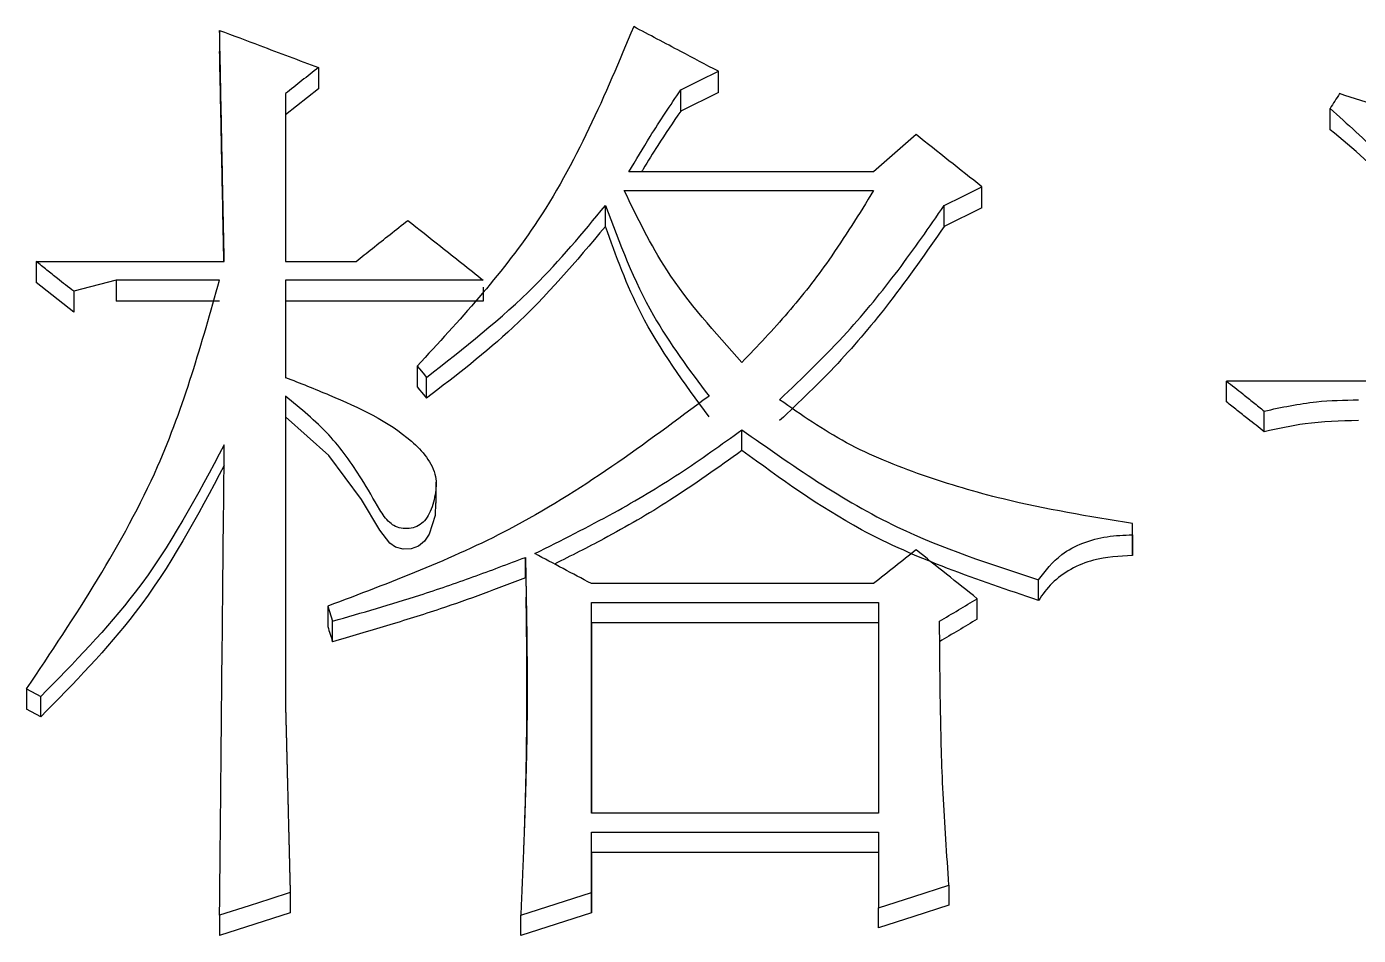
# Model space of a CAD drawing. Header units: millimetres. Extents: x 2404 to 4548, y 1024 to 2541.
# Drawn here: x 2928.108 to 2931.17, y 2251.924 to 2254.012 of the extents above; entities that cross this region are included whole.
import ezdxf

# ---------------------------------------------------------------- set-up
doc = ezdxf.new("R2010")
doc.units = ezdxf.units.MM

msp = doc.modelspace()

# ---------------------------------------------------------------- linework, layer by layer
at = {"color": 7, "linetype": 'Continuous', "lineweight": 25}
for p, q in [((2928.5519, 2254.0032), (2928.5519, 2253.9544)), ((2928.7791, 2253.9177), (2928.7791, 2253.869)), ((2929.6986, 2253.8605), (2929.6986, 2253.9092)), ((2928.7791, 2253.869), (2928.7034, 2253.8092)), ((2929.612, 2253.8178), (2929.612, 2253.8664)), ((2928.7034, 2253.8578), (2928.7034, 2253.4722)), ((2928.7034, 2253.8578), (2928.7034, 2253.8092)), ((2929.6986, 2253.8605), (2929.612, 2253.8178)), ((2928.7034, 2253.8092), (2928.7034, 2253.4722)), ((2931.1048, 2253.775), (2931.1048, 2253.8236)), ((2930.0555, 2253.678), (2929.493, 2253.678)), ((2929.4822, 2253.6351), (2930.0555, 2253.6351)), ((2930.3043, 2253.5954), (2930.3043, 2253.6437)), ((2929.439, 2253.5526), (2929.439, 2253.6009)), ((2930.2178, 2253.5526), (2930.2178, 2253.6009)), ((2930.3043, 2253.5954), (2930.2178, 2253.5526)), ((2928.1301, 2253.4722), (2928.5627, 2253.4722)), ((2928.1301, 2253.4722), (2928.1301, 2253.4241)), ((2928.7034, 2253.4722), (2928.8656, 2253.4722)), ((2928.2166, 2253.3555), (2928.1301, 2253.4241)), ((2928.314, 2253.4292), (2928.2166, 2253.4035)), ((2928.5519, 2253.4292), (2928.314, 2253.4292)), ((2928.314, 2253.4292), (2928.314, 2253.3812)), ((2929.1577, 2253.4292), (2928.7034, 2253.4292)), ((2928.7034, 2253.4292), (2928.7034, 2253.2058)), ((2928.7034, 2253.4292), (2928.7034, 2253.3812)), ((2929.1577, 2253.4132), (2929.1577, 2253.3812)), ((2928.2166, 2253.4035), (2928.2166, 2253.3555)), ((2928.5519, 2253.3812), (2928.314, 2253.3812)), ((2928.7034, 2253.3812), (2928.7034, 2253.2041)), ((2929.1577, 2253.3812), (2928.7034, 2253.3812)), ((2929.0062, 2253.2317), (2929.0062, 2253.1839)), ((2929.0279, 2253.158), (2929.0279, 2253.2058)), ((2931.2238, 2253.1972), (2930.8668, 2253.1972)), ((2930.8668, 2253.1494), (2930.8668, 2253.1972)), ((2928.7034, 2253.1628), (2928.7034, 2252.4552)), ((2928.7034, 2253.1628), (2928.7034, 2253.1151)), ((2928.7034, 2253.1151), (2928.7034, 2252.4551)), ((2930.9534, 2253.0807), (2930.9534, 2253.1283)), ((2929.0498, 2252.917), (2929.0498, 2252.9647)), ((2930.6505, 2252.844), (2930.6505, 2252.8699)), ((2930.6505, 2252.8225), (2930.6505, 2252.8699)), ((2930.6505, 2252.844), (2930.6505, 2252.7967)), ((2929.2551, 2252.745), (2929.2551, 2252.7922)), ((2930.0555, 2252.7318), (2929.4065, 2252.7318)), ((2930.4342, 2252.6933), (2930.4342, 2252.7404)), ((2928.8007, 2252.68), (2928.8116, 2252.6454)), ((2928.8007, 2252.68), (2928.8007, 2252.6329)), ((2929.4065, 2252.6886), (2930.0664, 2252.6886)), ((2929.4065, 2252.204), (2929.4065, 2252.6886)), ((2929.4065, 2252.6415), (2929.4065, 2252.6886)), ((2930.0664, 2252.6886), (2930.0664, 2252.204)), ((2930.2935, 2252.6501), (2930.2935, 2252.6972)), ((2928.8116, 2252.5984), (2928.8116, 2252.6454)), ((2929.4065, 2252.6415), (2929.4065, 2252.204)), ((2930.0664, 2252.6415), (2929.4065, 2252.6415)), ((2928.1084, 2252.4898), (2928.1408, 2252.4725)), ((2928.1084, 2252.4898), (2928.1084, 2252.443)), ((2928.1408, 2252.4257), (2928.1408, 2252.4725)), ((2928.1408, 2252.4257), (2928.1084, 2252.443)), ((2930.0664, 2252.204), (2929.4065, 2252.204)), ((2929.4065, 2252.1606), (2930.0664, 2252.1606)), ((2929.4065, 2252.0218), (2929.4065, 2252.1606)), ((2929.4065, 2252.1142), (2929.4065, 2252.1606)), ((2930.0664, 2252.1606), (2930.0664, 2251.987)), ((2929.4065, 2252.1142), (2929.4065, 2251.9755)), ((2930.0664, 2252.1142), (2929.4065, 2252.1142)), ((2930.2286, 2252.0391), (2930.2286, 2251.9929)), ((2928.7142, 2252.0218), (2928.7142, 2251.9755)), ((2929.4065, 2251.9755), (2929.4065, 2252.0218)), ((2928.7142, 2251.9755), (2928.5519, 2251.9235)), ((2928.5519, 2251.9697), (2928.5519, 2251.9235)), ((2929.2443, 2251.9235), (2929.2443, 2251.9697)), ((2930.0664, 2251.9409), (2930.0664, 2251.987))]:
    msp.add_line(p, q, dxfattribs=at)
at = {"color": 7, "linetype": 'Continuous', "lineweight": 25, "flags": 128}
for points in [[(2929.612, 2253.8664), (2929.6553, 2253.8878), (2929.6986, 2253.9092)], [(2930.2178, 2253.6009), (2930.2611, 2253.6223), (2930.3043, 2253.6437)], [(2929.0062, 2253.2317), (2929.0117, 2253.2251), (2929.0198, 2253.2154), (2929.0279, 2253.2058)], [(2929.0062, 2253.1839), (2929.0117, 2253.1773), (2929.0172, 2253.1708), (2929.0279, 2253.158)], [(2929.0479, 2252.9171), (2929.0473, 2252.8883), (2929.0339, 2252.8454), (2929.0228, 2252.829), (2929.0092, 2252.8182), (2928.9922, 2252.8121), (2928.9742, 2252.8112), (2928.9564, 2252.8159), (2928.9429, 2252.8248), (2928.9205, 2252.8544), (2928.8778, 2252.9254), (2928.8027, 2253.0262), (2928.7034, 2253.1151), (2928.7034, 2253.1151)], [(2929.7527, 2253.0377), (2929.7527, 2253.0502), (2929.7527, 2253.0628), (2929.7527, 2253.0853)], [(2930.0664, 2251.987), (2930.1475, 2252.0131), (2930.2286, 2252.0391)], [(2928.7142, 2252.0218), (2928.6672, 2252.0067), (2928.6202, 2251.9916), (2928.5519, 2251.9697)], [(2929.2443, 2251.9697), (2929.3254, 2251.9957), (2929.4065, 2252.0218)], [(2929.4065, 2251.9755), (2929.3254, 2251.9495), (2929.2443, 2251.9235)], [(2930.2286, 2251.9929), (2930.1475, 2251.9669), (2930.0664, 2251.9409)]]:
    msp.add_lwpolyline(points, dxfattribs=at)
at = {"color": 7, "linetype": 'Continuous', "lineweight": 25}
for points, knots in [([(2928.5627, 2253.4722), (2928.5614, 2253.5369), (2928.5589, 2253.658), (2928.5553, 2253.835), (2928.5531, 2253.9471), (2928.5519, 2254.0032)], [0, 0, 0, 0, 0.365313, 0.682655, 1, 1, 1, 1]), ([(2928.5519, 2254.0032), (2928.5828, 2253.9916), (2928.6362, 2253.9715), (2928.7119, 2253.943), (2928.7567, 2253.9261), (2928.7791, 2253.9177)], [0, 0, 0, 0, 0.4083, 0.70415, 1, 1, 1, 1]), ([(2929.5038, 2254.0118), (2929.4378, 2253.8544), (2929.3191, 2253.5712), (2929.1024, 2253.3361), (2929.0062, 2253.2317)], [0, 0, 0, 0, 0.555743, 1, 1, 1, 1]), ([(2929.6986, 2253.9092), (2929.6697, 2253.9243), (2929.6229, 2253.949), (2929.558, 2253.9832), (2929.5219, 2254.0023), (2929.5038, 2254.0118)], [0, 0, 0, 0, 0.4440621, 0.722031, 1, 1, 1, 1]), ([(2928.5618, 2253.4722), (2928.5608, 2253.5209), (2928.5587, 2253.6258), (2928.5554, 2253.7865), (2928.5531, 2253.8984), (2928.5519, 2253.9544)], [0, 0, 0, 0, 0.302613, 0.651305, 1, 1, 1, 1]), ([(2928.7791, 2253.9177), (2928.7665, 2253.9077), (2928.7412, 2253.8878), (2928.716, 2253.8678), (2928.7034, 2253.8578)], [0, 0, 0, 0, 0.500001, 1, 1, 1, 1]), ([(2929.493, 2253.678), (2929.509, 2253.7052), (2929.5356, 2253.7507), (2929.5762, 2253.8131), (2929.6001, 2253.8486), (2929.612, 2253.8664)], [0, 0, 0, 0, 0.425102, 0.712508, 1, 1, 1, 1]), ([(2931.1048, 2253.8236), (2931.1446, 2253.7881), (2931.2176, 2253.723), (2931.2976, 2253.6322), (2931.316, 2253.562), (2931.3312, 2253.5271), (2931.3458, 2253.509), (2931.3606, 2253.499), (2931.3761, 2253.4952), (2931.3971, 2253.4976), (2931.426, 2253.5092), (2931.4581, 2253.5329), (2931.4812, 2253.5684), (2931.4938, 2253.6049), (2931.489, 2253.6452), (2931.4614, 2253.6926), (2931.3802, 2253.7672), (2931.2562, 2253.8166), (2931.1592, 2253.8474), (2931.1264, 2253.8578)], [0, 0, 0, 0, 0.149443, 0.274042, 0.333076, 0.362754, 0.385188, 0.398021, 0.410985, 0.42602, 0.45239, 0.493257, 0.533496, 0.57286, 0.60517, 0.651682, 0.729284, 0.908686, 1, 1, 1, 1]), ([(2931.1264, 2253.8578), (2931.1228, 2253.8521), (2931.1156, 2253.8407), (2931.1084, 2253.8293), (2931.1048, 2253.8236)], [0, 0, 0, 0, 0.5, 1, 1, 1, 1]), ([(2929.612, 2253.8178), (2929.5942, 2253.7916), (2929.5643, 2253.7477), (2929.5353, 2253.7006), (2929.5232, 2253.6801), (2929.5219, 2253.678)], [0, 0, 0, 0, 0.570111, 0.95488, 1, 1, 1, 1]), ([(2931.489, 2253.5859), (2931.4904, 2253.5754), (2931.4936, 2253.5505), (2931.4772, 2253.512), (2931.4489, 2253.4754), (2931.4149, 2253.4553), (2931.3876, 2253.4478), (2931.3699, 2253.4476), (2931.3533, 2253.4548), (2931.336, 2253.471), (2931.3056, 2253.5336), (2931.2547, 2253.6521), (2931.1585, 2253.7311), (2931.1048, 2253.775)], [0, 0, 0, 0, 0.052453, 0.123771, 0.19881, 0.271367, 0.297266, 0.323434, 0.346422, 0.375988, 0.432132, 0.683487, 1, 1, 1, 1]), ([(2930.1529, 2253.7637), (2930.1367, 2253.7494), (2930.1042, 2253.7208), (2930.0718, 2253.6923), (2930.0555, 2253.678)], [0, 0, 0, 0, 0.499999, 1, 1, 1, 1]), ([(2930.3043, 2253.6437), (2930.2791, 2253.6637), (2930.2286, 2253.7037), (2930.1781, 2253.7437), (2930.1529, 2253.7637)], [0, 0, 0, 0, 0.499999, 1, 1, 1, 1]), ([(2929.7527, 2253.2402), (2929.6908, 2253.3088), (2929.5811, 2253.4305), (2929.5123, 2253.573), (2929.4822, 2253.6351)], [0, 0, 0, 0, 0.563444, 1, 1, 1, 1]), ([(2930.0555, 2253.6351), (2930.0222, 2253.5813), (2929.9624, 2253.4847), (2929.8603, 2253.3529), (2929.7886, 2253.2778), (2929.7527, 2253.2402)], [0, 0, 0, 0, 0.385333, 0.691671, 1, 1, 1, 1]), ([(2929.0279, 2253.2058), (2929.1139, 2253.2731), (2929.2666, 2253.3927), (2929.3866, 2253.5376), (2929.439, 2253.6009)], [0, 0, 0, 0, 0.56336, 1, 1, 1, 1]), ([(2929.439, 2253.6009), (2929.4712, 2253.5146), (2929.5291, 2253.3596), (2929.6316, 2253.2233), (2929.677, 2253.1629)], [0, 0, 0, 0, 0.556662, 1, 1, 1, 1]), ([(2929.8393, 2253.1542), (2929.8923, 2253.2051), (2929.9904, 2253.2992), (2930.1137, 2253.4508), (2930.1831, 2253.5508), (2930.2178, 2253.6009)], [0, 0, 0, 0, 0.370244, 0.684379, 1, 1, 1, 1]), ([(2928.8656, 2253.4722), (2928.8781, 2253.4821), (2928.9042, 2253.5028), (2928.9438, 2253.5342), (2928.971, 2253.5558), (2928.9846, 2253.5665)], [0, 0, 0, 0, 0.314654, 0.657326, 1, 1, 1, 1]), ([(2928.9846, 2253.5665), (2929.0096, 2253.5468), (2929.0509, 2253.514), (2929.1086, 2253.4682), (2929.1413, 2253.4422), (2929.1577, 2253.4292)], [0, 0, 0, 0, 0.432645, 0.716322, 1, 1, 1, 1]), ([(2929.439, 2253.5526), (2929.3713, 2253.4725), (2929.2498, 2253.3285), (2929.0961, 2253.2104), (2929.0279, 2253.158)], [0, 0, 0, 0, 0.55642, 1, 1, 1, 1]), ([(2929.677, 2253.1152), (2929.6202, 2253.1924), (2929.5193, 2253.3297), (2929.4634, 2253.4848), (2929.439, 2253.5526)], [0, 0, 0, 0, 0.56299, 1, 1, 1, 1]), ([(2930.2178, 2253.5526), (2930.1768, 2253.494), (2930.101, 2253.3858), (2929.9757, 2253.2355), (2929.8849, 2253.1496), (2929.8393, 2253.1065)], [0, 0, 0, 0, 0.37028, 0.6840012, 1, 1, 1, 1]), ([(2928.2166, 2253.4035), (2928.2042, 2253.4133), (2928.1836, 2253.4296), (2928.1548, 2253.4525), (2928.1383, 2253.4656), (2928.1301, 2253.4722)], [0, 0, 0, 0, 0.428361, 0.714181, 1, 1, 1, 1]), ([(2928.1084, 2252.4898), (2928.2198, 2252.6565), (2928.4177, 2252.9528), (2928.511, 2253.2843), (2928.5519, 2253.4292)], [0, 0, 0, 0, 0.562636, 1, 1, 1, 1]), ([(2928.7034, 2253.2058), (2928.7371, 2253.1925), (2928.8385, 2253.1523), (2928.9564, 2253.0974), (2929.0294, 2253.0236), (2929.0522, 2252.9803), (2929.0485, 2252.9346), (2929.0392, 2252.9), (2929.0243, 2252.8765), (2929.0098, 2252.8646), (2928.9925, 2252.8585), (2928.9739, 2252.8576), (2928.9563, 2252.862), (2928.9362, 2252.8762), (2928.9121, 2252.915), (2928.872, 2252.9849), (2928.8065, 2253.0784), (2928.7382, 2253.1343), (2928.7034, 2253.1628)], [0, 0, 0, 0, 0.104454, 0.314535, 0.36541, 0.416687, 0.46169, 0.509284, 0.529555, 0.546771, 0.564035, 0.580952, 0.598427, 0.614259, 0.652193, 0.737824, 0.866635, 1, 1, 1, 1]), ([(2930.8668, 2253.1972), (2930.8792, 2253.1874), (2930.8998, 2253.171), (2930.9286, 2253.148), (2930.9451, 2253.1349), (2930.9534, 2253.1283)], [0, 0, 0, 0, 0.42835, 0.71417, 1, 1, 1, 1]), ([(2929.677, 2253.1629), (2929.5292, 2253.0527), (2929.2631, 2252.8545), (2928.943, 2252.7337), (2928.8007, 2252.68)], [0, 0, 0, 0, 0.555385, 1, 1, 1, 1]), ([(2930.6505, 2252.8699), (2930.5506, 2252.8862), (2930.3865, 2252.9131), (2930.1671, 2252.9782), (2929.9901, 2253.0495), (2929.8893, 2253.1195), (2929.8393, 2253.1542)], [0, 0, 0, 0, 0.3440816, 0.5653831, 0.7845838, 1, 1, 1, 1]), ([(2930.9534, 2253.0807), (2930.9409, 2253.0906), (2930.9202, 2253.107), (2930.8914, 2253.1299), (2930.875, 2253.1429), (2930.8668, 2253.1494)], [0, 0, 0, 0, 0.4328885, 0.7164434, 1, 1, 1, 1]), ([(2930.9534, 2253.1283), (2930.9931, 2253.1369), (2931.0643, 2253.1522), (2931.1374, 2253.1536), (2931.1697, 2253.1542)], [0, 0, 0, 0, 0.558839, 1, 1, 1, 1]), ([(2931.1697, 2253.1065), (2931.1286, 2253.1054), (2931.0554, 2253.1036), (2930.9845, 2253.0877), (2930.9534, 2253.0807)], [0, 0, 0, 0, 0.561089, 1, 1, 1, 1]), ([(2929.2767, 2252.8008), (2929.3377, 2252.8314), (2929.4516, 2252.8884), (2929.6109, 2252.9834), (2929.7053, 2253.0513), (2929.7527, 2253.0853)], [0, 0, 0, 0, 0.365229, 0.681783, 1, 1, 1, 1]), ([(2929.7527, 2253.0853), (2929.8676, 2253.0041), (2930.0748, 2252.8578), (2930.3235, 2252.7766), (2930.4342, 2252.7404)], [0, 0, 0, 0, 0.554843, 1, 1, 1, 1]), ([(2928.5627, 2253.0509), (2928.5007, 2252.9344), (2928.3892, 2252.7251), (2928.2172, 2252.5501), (2928.1408, 2252.4725)], [0, 0, 0, 0, 0.556097, 1, 1, 1, 1]), ([(2928.5519, 2251.9697), (2928.5526, 2252.0378), (2928.5547, 2252.2528), (2928.5582, 2252.6135), (2928.5612, 2252.9051), (2928.5628, 2253.0509)], [0, 0, 0, 0, 0.188404, 0.594194, 1, 1, 1, 1]), ([(2929.7527, 2253.0377), (2929.6982, 2252.9988), (2929.5965, 2252.926), (2929.4505, 2252.8413), (2929.3598, 2252.7958), (2929.3219, 2252.7768)], [0, 0, 0, 0, 0.401974, 0.750243, 1, 1, 1, 1]), ([(2930.4342, 2252.6933), (2930.2939, 2252.7405), (2930.0457, 2252.8241), (2929.8415, 2252.973), (2929.7527, 2253.0377)], [0, 0, 0, 0, 0.564881, 1, 1, 1, 1]), ([(2928.5627, 2253.0033), (2928.5007, 2252.887), (2928.3892, 2252.6779), (2928.2172, 2252.5032), (2928.1408, 2252.4257)], [0, 0, 0, 0, 0.556042, 1, 1, 1, 1]), ([(2930.4342, 2252.7404), (2930.4504, 2252.7613), (2930.4774, 2252.7963), (2930.5359, 2252.8268), (2930.5918, 2252.8419), (2930.6309, 2252.8433), (2930.6505, 2252.844)], [0, 0, 0, 0, 0.328373, 0.548346, 0.773134, 1, 1, 1, 1]), ([(2929.4065, 2252.7318), (2929.3849, 2252.7433), (2929.3416, 2252.7663), (2929.2983, 2252.7893), (2929.2767, 2252.8008)], [0, 0, 0, 0, 0.499999, 1, 1, 1, 1]), ([(2930.1529, 2252.8095), (2930.1367, 2252.7965), (2930.1042, 2252.7706), (2930.0718, 2252.7447), (2930.0555, 2252.7318)], [0, 0, 0, 0, 0.499998, 1, 1, 1, 1]), ([(2930.2935, 2252.6972), (2930.2701, 2252.7159), (2930.2232, 2252.7534), (2930.1763, 2252.7908), (2930.1529, 2252.8095)], [0, 0, 0, 0, 0.499999, 1, 1, 1, 1]), ([(2930.6505, 2252.7967), (2930.6202, 2252.7949), (2930.5705, 2252.792), (2930.5078, 2252.7667), (2930.4638, 2252.7346), (2930.444, 2252.7069), (2930.4342, 2252.6933)], [0, 0, 0, 0, 0.348919, 0.571355, 0.788309, 1, 1, 1, 1]), ([(2930.6505, 2252.7967), (2930.6505, 2252.7996), (2930.6505, 2252.8044), (2930.6505, 2252.8112), (2930.6505, 2252.8168), (2930.6505, 2252.8206), (2930.6505, 2252.8225)], [0, 0, 0, 0, 0.34, 0.56, 0.78, 1, 1, 1, 1]), ([(2928.8116, 2252.6454), (2928.8788, 2252.6647), (2928.9875, 2252.6959), (2929.1347, 2252.7466), (2929.2149, 2252.777), (2929.2551, 2252.7922)], [0, 0, 0, 0, 0.447142, 0.723428, 1, 1, 1, 1]), ([(2929.2551, 2252.7922), (2929.2551, 2252.7885), (2929.2552, 2252.7829), (2929.2554, 2252.7754), (2929.2555, 2252.7698), (2929.2556, 2252.7642), (2929.2557, 2252.7586), (2929.2558, 2252.7511), (2929.256, 2252.7436), (2929.2561, 2252.7361), (2929.2562, 2252.7305), (2929.2563, 2252.7249), (2929.2564, 2252.7193), (2929.2566, 2252.7118), (2929.2567, 2252.7043), (2929.2568, 2252.6968), (2929.2569, 2252.6912), (2929.257, 2252.6856), (2929.2571, 2252.68), (2929.2572, 2252.6744), (2929.2573, 2252.6688), (2929.2574, 2252.6613), (2929.2575, 2252.6538), (2929.2576, 2252.6463), (2929.2577, 2252.6388), (2929.2579, 2252.6295), (2929.258, 2252.6183), (2929.2582, 2252.607), (2929.2583, 2252.5958), (2929.2585, 2252.5808), (2929.2586, 2252.5658), (2929.2587, 2252.5509), (2929.2588, 2252.5396), (2929.2588, 2252.5284), (2929.2589, 2252.5172), (2929.2589, 2252.5059), (2929.2589, 2252.4909), (2929.2589, 2252.4759), (2929.2589, 2252.4609), (2929.2588, 2252.4497), (2929.2587, 2252.4385), (2929.2587, 2252.4272), (2929.2586, 2252.416), (2929.2584, 2252.401), (2929.2582, 2252.386), (2929.258, 2252.371), (2929.2578, 2252.3597), (2929.2575, 2252.3485), (2929.2573, 2252.3372), (2929.2571, 2252.3259), (2929.2567, 2252.3109), (2929.2564, 2252.2959), (2929.256, 2252.2809), (2929.2557, 2252.2697), (2929.2553, 2252.2584), (2929.255, 2252.2472), (2929.2546, 2252.2359), (2929.2542, 2252.2209), (2929.2537, 2252.2059), (2929.2532, 2252.1908), (2929.2528, 2252.1796), (2929.2524, 2252.1683), (2929.2519, 2252.1571), (2929.2515, 2252.1458), (2929.2511, 2252.1345), (2929.2505, 2252.1195), (2929.2499, 2252.1045), (2929.2493, 2252.0895), (2929.2488, 2252.0782), (2929.2484, 2252.0669), (2929.2479, 2252.0556), (2929.2473, 2252.0406), (2929.2466, 2252.0256), (2929.246, 2252.0105), (2929.2455, 2251.9993), (2929.2449, 2251.9856), (2929.2445, 2251.9758), (2929.2443, 2251.9697)], [0, 0, 0, 0, 0.0136751, 0.0205126, 0.0273502, 0.0341877, 0.0410253, 0.0478628, 0.0615379, 0.0683754, 0.075213, 0.0820505, 0.0888881, 0.0957256, 0.1094007, 0.1162382, 0.1230758, 0.1299133, 0.1367509, 0.1435884, 0.150426, 0.1572635, 0.1709386, 0.1777761, 0.1846137, 0.1982888, 0.2119638, 0.2256389, 0.239314, 0.2529891, 0.2803393, 0.2940144, 0.3076894, 0.3213645, 0.3350396, 0.3487147, 0.3623898, 0.38974, 0.4034151, 0.4170902, 0.4307653, 0.4444403, 0.4581154, 0.4717905, 0.4991407, 0.5128158, 0.5264909, 0.540166, 0.5538411, 0.5675162, 0.5811912, 0.6085414, 0.6222165, 0.6358916, 0.6495667, 0.6632418, 0.6769169, 0.6905919, 0.7179421, 0.7316172, 0.7452923, 0.7589674, 0.7726425, 0.7863176, 0.7999926, 0.8136677, 0.8410179, 0.854693, 0.8683681, 0.8820432, 0.8957182, 0.9093933, 0.9367435, 0.9504186, 0.9640937, 0.9777687, 1, 1, 1, 1]), ([(2929.2551, 2252.745), (2929.1901, 2252.7203), (2929.0851, 2252.6805), (2928.9359, 2252.6347), (2928.853, 2252.6105), (2928.8116, 2252.5984)], [0, 0, 0, 0, 0.447314, 0.723589, 1, 1, 1, 1]), ([(2929.2559, 2252.7008), (2929.256, 2252.6941), (2929.2569, 2252.6375), (2929.2586, 2252.4632), (2929.2562, 2252.3098), (2929.2541, 2252.2254), (2929.2528, 2252.1847), (2929.252, 2252.1612), (2929.2519, 2252.1553), (2929.2518, 2252.1523)], [0, 0, 0, 0, 0.058237, 0.493643, 0.756064, 0.862488, 0.925116, 0.960703, 1, 1, 1, 1]), ([(2930.207, 2252.6454), (2930.2214, 2252.654), (2930.2503, 2252.6713), (2930.2791, 2252.6886), (2930.2935, 2252.6972)], [0, 0, 0, 0, 0.499999, 1, 1, 1, 1]), ([(2930.2935, 2252.6501), (2930.2791, 2252.6415), (2930.2503, 2252.6243), (2930.2214, 2252.607), (2930.207, 2252.5984)], [0, 0, 0, 0, 0.499998, 1, 1, 1, 1]), ([(2930.2286, 2252.0391), (2930.2236, 2252.1093), (2930.2138, 2252.2455), (2930.2085, 2252.4477), (2930.2075, 2252.5795), (2930.207, 2252.6454)], [0, 0, 0, 0, 0.347124, 0.673492, 1, 1, 1, 1]), ([(2928.7034, 2252.4552), (2928.7035, 2252.4522), (2928.7036, 2252.4462), (2928.7038, 2252.4372), (2928.704, 2252.4297), (2928.7042, 2252.4221), (2928.7044, 2252.4161), (2928.7045, 2252.4101), (2928.7047, 2252.4041), (2928.7048, 2252.3966), (2928.705, 2252.3891), (2928.7052, 2252.3816), (2928.7054, 2252.3756), (2928.7056, 2252.3681), (2928.7058, 2252.3606), (2928.706, 2252.3516), (2928.7062, 2252.3426), (2928.7064, 2252.3351), (2928.7066, 2252.3276), (2928.7068, 2252.3201), (2928.7071, 2252.308), (2928.7073, 2252.2975), (2928.7076, 2252.287), (2928.7078, 2252.2795), (2928.7081, 2252.2675), (2928.7084, 2252.2555), (2928.7087, 2252.2434), (2928.7089, 2252.2344), (2928.7091, 2252.2269), (2928.7093, 2252.2194), (2928.7095, 2252.2119), (2928.7098, 2252.1999), (2928.71, 2252.1893), (2928.7103, 2252.1788), (2928.7104, 2252.1728), (2928.7106, 2252.1653), (2928.7108, 2252.1593), (2928.711, 2252.1517), (2928.7111, 2252.1457), (2928.7113, 2252.1382), (2928.7115, 2252.1322), (2928.7116, 2252.1247), (2928.7118, 2252.1187), (2928.712, 2252.1111), (2928.7121, 2252.1051), (2928.7123, 2252.0976), (2928.7125, 2252.0916), (2928.7127, 2252.0841), (2928.7128, 2252.078), (2928.713, 2252.0705), (2928.7131, 2252.0645), (2928.7133, 2252.057), (2928.7135, 2252.051), (2928.7137, 2252.0434), (2928.7138, 2252.0374), (2928.714, 2252.0297), (2928.7141, 2252.025), (2928.7142, 2252.0218)], [0, 0, 0, 0, 0.020805, 0.04161, 0.062415, 0.072817, 0.093622, 0.104024, 0.114427, 0.135232, 0.156036, 0.166439, 0.187244, 0.197646, 0.218451, 0.239256, 0.260061, 0.280866, 0.291268, 0.312073, 0.332878, 0.374488, 0.38489, 0.405695, 0.4265, 0.468109, 0.488914, 0.509719, 0.530524, 0.540926, 0.561731, 0.582536, 0.624146, 0.634548, 0.655353, 0.665756, 0.686561, 0.696963, 0.717768, 0.72817, 0.748975, 0.759378, 0.780182, 0.790585, 0.81139, 0.821792, 0.842597, 0.852999, 0.873804, 0.884207, 0.905012, 0.915414, 0.936219, 0.946621, 0.967426, 0.977829, 1, 1, 1, 1])]:
    msp.add_open_spline(points, degree=3, knots=knots, dxfattribs=at)
msp.add_open_spline([(2928.8007, 2252.6329), (2928.8025, 2252.6272), (2928.8061, 2252.6156), (2928.8098, 2252.6041), (2928.8116, 2252.5984)], degree=3, dxfattribs=at)

doc.saveas('drawing.dxf')
